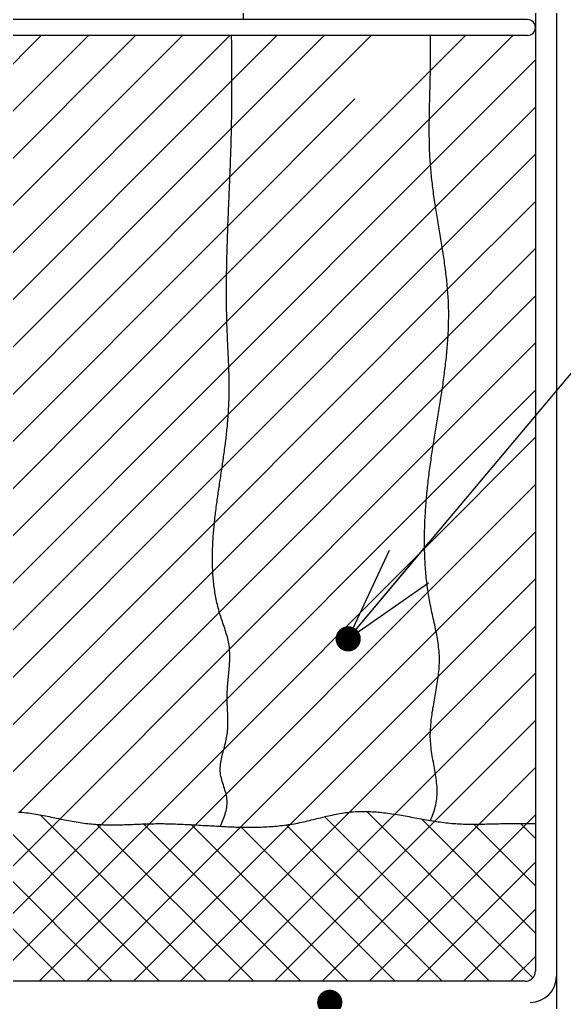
# Model space of a CAD drawing. Extents: x 443 to 1217, y -1921 to -677.
# Drawn here: x 703.16 to 713.27, y -1140.98 to -1122.77 of the extents above; entities that cross this region are included whole.
import ezdxf

# ---------------------------------------------------------------- set-up
doc = ezdxf.new("R2010")
doc.units = 0
doc.header["$MEASUREMENT"] = 0
doc.layers.get('0').update_dxf_attribs({"linetype": 'CONTINUOUS'})
for name, color, linetype in [('2', 2, 'CONTINUOUS'), ('3', 8, 'CONTINUOUS'), ('5', 7, 'CONTINUOUS')]:
    doc.layers.add(name, color=color, linetype=linetype)

msp = doc.modelspace()

# ---------------------------------------------------------------- linework, layer by layer
at = {"color": 7, "linetype": 'Continuous'}
msp.add_line((709.259, -1134.245), (724.838, -1115.698), dxfattribs=at)
at = {"color": 8, "linetype": 'Continuous'}
for p, q in [((697.753, -1130.622), (705.314, -1123.061)), ((697.814, -1132.31), (707.063, -1123.061)), ((697.837, -1131.413), (706.188, -1123.061)), ((697.892, -1129.609), (704.439, -1123.061)), ((697.957, -1128.668), (703.564, -1123.061)), ((707.065, -1125.683), (709.687, -1123.061)), ((707.094, -1124.779), (708.812, -1123.061)), ((707.102, -1123.897), (707.938, -1123.061)), ((710.765, -1124.607), (712.311, -1123.061)), ((710.785, -1123.713), (711.436, -1123.061)), ((710.785, -1125.461), (712.733, -1123.513)), ((707.003, -1127.494), (710.785, -1123.713)), ((697.746, -1133.252), (707.102, -1123.897)), ((707.028, -1126.595), (709.383, -1124.239)), ((710.881, -1126.24), (712.733, -1124.388)), ((707.008, -1128.363), (710.765, -1124.607)), ((697.907, -1133.967), (707.094, -1124.779)), ((711.004, -1126.992), (712.733, -1125.262)), ((707.043, -1129.203), (710.785, -1125.461)), ((697.86, -1134.888), (707.065, -1125.683)), ((707.034, -1130.087), (710.881, -1126.24)), ((711.103, -1127.767), (712.733, -1126.137)), ((697.855, -1135.767), (707.028, -1126.595)), ((706.918, -1131.078), (711.004, -1126.992)), ((711.112, -1128.633), (712.733, -1127.012)), ((697.921, -1136.576), (707.003, -1127.494)), ((706.778, -1132.093), (711.103, -1127.767)), ((711.004, -1129.616), (712.733, -1127.886)), ((697.876, -1137.496), (707.008, -1128.363)), ((706.746, -1132.999), (711.112, -1128.633)), ((710.836, -1130.658), (712.733, -1128.761)), ((698.577, -1137.669), (707.043, -1129.203)), ((706.869, -1133.75), (711.004, -1129.616)), ((710.71, -1131.659), (712.733, -1129.635)), ((699.455, -1137.666), (707.034, -1130.087)), ((710.676, -1132.568), (712.733, -1130.51)), ((707.057, -1134.437), (710.836, -1130.658)), ((700.318, -1137.678), (706.918, -1131.078)), ((710.742, -1133.376), (712.733, -1131.385)), ((707.013, -1135.356), (710.71, -1131.659)), ((701.184, -1137.686), (706.778, -1132.093)), ((710.889, -1134.104), (712.733, -1132.259)), ((706.95, -1136.293), (710.676, -1132.568)), ((702.208, -1137.537), (706.746, -1132.999)), ((710.932, -1134.936), (712.733, -1133.134)), ((706.994, -1137.124), (710.742, -1133.376)), ((703.164, -1137.456), (706.869, -1133.75)), ((710.784, -1135.958), (712.733, -1134.008)), ((707.259, -1137.734), (710.889, -1134.104)), ((703.913, -1137.581), (707.057, -1134.437)), ((708.185, -1137.683), (710.932, -1134.936)), ((710.876, -1136.74), (712.733, -1134.883)), ((704.681, -1137.688), (707.013, -1135.356)), ((710.867, -1137.624), (712.733, -1135.758)), ((709.286, -1137.456), (710.784, -1135.958)), ((705.571, -1137.673), (706.95, -1136.293)), ((711.687, -1137.679), (712.733, -1136.632)), ((710.122, -1137.495), (710.876, -1136.74)), ((706.425, -1137.693), (706.994, -1137.124)), ((705.756, -1140.592), (702.635, -1137.47)), ((706.631, -1140.592), (703.547, -1137.508)), ((706.15, -1140.592), (709.286, -1137.456)), ((707.024, -1140.592), (710.122, -1137.495)), ((711.879, -1140.592), (708.828, -1137.541)), ((712.686, -1140.525), (709.605, -1137.443)), ((712.571, -1137.669), (712.733, -1137.507)), ((700.902, -1140.592), (703.913, -1137.581)), ((704.007, -1140.592), (701.105, -1137.689)), ((701.777, -1140.592), (704.681, -1137.688)), ((704.882, -1140.592), (701.886, -1137.597)), ((702.651, -1140.592), (705.571, -1137.673)), ((703.526, -1140.592), (706.425, -1137.693)), ((704.401, -1140.592), (707.259, -1137.734)), ((707.506, -1140.592), (704.597, -1137.684)), ((705.275, -1140.592), (708.185, -1137.683)), ((708.38, -1140.592), (705.464, -1137.676)), ((709.255, -1140.592), (706.352, -1137.689)), ((710.13, -1140.592), (707.271, -1137.734)), ((707.899, -1140.592), (710.867, -1137.624)), ((711.004, -1140.592), (708.106, -1137.694)), ((708.774, -1140.592), (711.687, -1137.679)), ((709.648, -1140.592), (712.571, -1137.669)), ((712.733, -1139.697), (710.618, -1137.582)), ((712.733, -1138.823), (711.591, -1137.68)), ((712.733, -1137.948), (712.453, -1137.668)), ((710.523, -1140.592), (712.733, -1138.382)), ((711.398, -1140.592), (712.733, -1139.256)), ((712.272, -1140.592), (712.733, -1140.131))]:
    msp.add_line(p, q, dxfattribs=at)
at = {"color": 8}
for q in [(710.762, -1132.455), (710.027, -1132.6), (710.746, -1133.205)]:
    msp.add_line((709.259, -1134.245), q, dxfattribs=at)
at = {"color": 8, "const_width": 0.234}
for points in [[(709.144, -1134.225, 1), (709.374, -1134.265, 1), (709.144, -1134.225)], [(708.986, -1140.888, 1), (708.847, -1141.076, 1), (708.986, -1140.888)]]:
    msp.add_lwpolyline(points, format="xyb", dxfattribs=at)
at = {"layer": '2', "color": 3, "linetype": 'Continuous'}
msp.add_line((713.123, -1121.698), (713.123, -1150.721), dxfattribs=at)
at = {"layer": '3', "color": 3, "linetype": 'Continuous'}
for p, q in [((712.733, -1121.6), (712.733, -1140.397)), ((712.587, -1122.769), (692.232, -1122.769)), ((712.587, -1123.061), (692.232, -1123.061)), ((712.539, -1140.592), (692.281, -1140.592))]:
    msp.add_line(p, q, dxfattribs=at)
at = {"layer": '3', "color": 3}
for p, q in [((707.097, -1123.094), (707.097, -1123.061)), ((707.097, -1123.127), (707.097, -1123.094)), ((707.098, -1123.16), (707.097, -1123.127)), ((707.098, -1123.193), (707.098, -1123.16)), ((710.786, -1123.099), (710.786, -1123.061)), ((710.786, -1123.138), (710.786, -1123.099)), ((710.786, -1123.176), (710.786, -1123.138)), ((707.098, -1123.226), (707.098, -1123.193)), ((707.099, -1123.259), (707.098, -1123.226)), ((707.099, -1123.292), (707.099, -1123.259)), ((707.099, -1123.325), (707.099, -1123.292)), ((707.099, -1123.358), (707.099, -1123.325)), ((710.787, -1123.214), (710.786, -1123.176)), ((710.787, -1123.252), (710.787, -1123.214)), ((710.787, -1123.29), (710.787, -1123.252)), ((710.787, -1123.329), (710.787, -1123.29)), ((710.787, -1123.367), (710.787, -1123.329)), ((707.1, -1123.391), (707.099, -1123.358)), ((707.1, -1123.424), (707.1, -1123.391)), ((707.1, -1123.457), (707.1, -1123.424)), ((707.1, -1123.49), (707.1, -1123.457)), ((707.101, -1123.522), (707.1, -1123.49)), ((707.101, -1123.556), (707.101, -1123.522)), ((710.787, -1123.405), (710.787, -1123.367)), ((710.787, -1123.443), (710.787, -1123.405)), ((710.787, -1123.482), (710.787, -1123.443)), ((710.787, -1123.52), (710.787, -1123.482)), ((710.787, -1123.558), (710.787, -1123.52)), ((707.101, -1123.588), (707.101, -1123.556)), ((707.101, -1123.621), (707.101, -1123.588)), ((707.101, -1123.654), (707.101, -1123.621)), ((707.101, -1123.687), (707.101, -1123.654)), ((707.102, -1123.72), (707.101, -1123.687)), ((710.785, -1123.711), (710.786, -1123.673)), ((710.785, -1123.749), (710.785, -1123.711)), ((710.786, -1123.596), (710.787, -1123.558)), ((710.786, -1123.634), (710.786, -1123.596)), ((710.786, -1123.673), (710.786, -1123.634)), ((707.102, -1123.753), (707.102, -1123.72)), ((707.102, -1123.786), (707.102, -1123.753)), ((707.102, -1123.819), (707.102, -1123.786)), ((707.102, -1123.852), (707.102, -1123.819)), ((707.102, -1123.885), (707.102, -1123.852)), ((707.102, -1123.918), (707.102, -1123.885)), ((710.781, -1123.864), (710.782, -1123.825)), ((710.781, -1123.902), (710.781, -1123.864)), ((710.782, -1123.825), (710.783, -1123.787)), ((710.783, -1123.787), (710.785, -1123.749)), ((707.102, -1123.951), (707.102, -1123.918)), ((707.102, -1123.984), (707.102, -1123.951)), ((707.102, -1124.017), (707.102, -1123.984)), ((707.102, -1124.05), (707.102, -1124.017)), ((707.102, -1124.083), (707.102, -1124.05)), ((710.776, -1124.093), (710.777, -1124.055)), ((710.777, -1124.055), (710.778, -1124.017)), ((710.778, -1124.017), (710.779, -1123.978)), ((710.779, -1123.978), (710.78, -1123.94)), ((710.78, -1123.94), (710.781, -1123.902)), ((707.101, -1124.28), (707.102, -1124.247)), ((707.102, -1124.116), (707.102, -1124.083)), ((707.102, -1124.148), (707.102, -1124.116)), ((707.102, -1124.182), (707.102, -1124.148)), ((707.102, -1124.214), (707.102, -1124.182)), ((707.102, -1124.247), (707.102, -1124.214)), ((710.771, -1124.284), (710.773, -1124.246)), ((710.773, -1124.246), (710.774, -1124.208)), ((710.774, -1124.208), (710.775, -1124.17)), ((710.775, -1124.17), (710.776, -1124.131)), ((710.776, -1124.131), (710.776, -1124.093)), ((707.1, -1124.412), (707.101, -1124.379)), ((707.1, -1124.445), (707.1, -1124.412)), ((707.101, -1124.313), (707.101, -1124.28)), ((707.101, -1124.346), (707.101, -1124.313)), ((707.101, -1124.379), (707.101, -1124.346)), ((710.767, -1124.476), (710.768, -1124.438)), ((710.768, -1124.399), (710.769, -1124.361)), ((710.768, -1124.438), (710.768, -1124.399)), ((710.769, -1124.361), (710.77, -1124.323)), ((710.77, -1124.323), (710.771, -1124.284)), ((707.097, -1124.643), (707.098, -1124.61)), ((707.098, -1124.577), (707.099, -1124.544)), ((707.098, -1124.61), (707.098, -1124.577)), ((707.099, -1124.511), (707.1, -1124.478)), ((707.099, -1124.544), (707.099, -1124.511)), ((707.1, -1124.478), (707.1, -1124.445)), ((710.765, -1124.59), (710.766, -1124.552)), ((710.765, -1124.629), (710.765, -1124.59)), ((710.766, -1124.514), (710.767, -1124.476)), ((710.766, -1124.552), (710.766, -1124.514)), ((707.093, -1124.807), (707.094, -1124.774)), ((707.093, -1124.84), (707.093, -1124.807)), ((707.094, -1124.774), (707.095, -1124.741)), ((707.095, -1124.709), (707.097, -1124.676)), ((707.095, -1124.741), (707.095, -1124.709)), ((707.097, -1124.676), (707.097, -1124.643)), ((710.764, -1124.667), (710.765, -1124.629)), ((710.764, -1124.705), (710.764, -1124.667)), ((710.764, -1124.743), (710.764, -1124.705)), ((710.764, -1124.782), (710.764, -1124.743)), ((710.764, -1124.82), (710.764, -1124.782)), ((707.089, -1125.005), (707.09, -1124.972)), ((707.09, -1124.939), (707.091, -1124.906)), ((707.09, -1124.972), (707.09, -1124.939)), ((707.091, -1124.906), (707.092, -1124.873)), ((707.092, -1124.873), (707.093, -1124.84)), ((710.764, -1124.858), (710.764, -1124.82)), ((710.764, -1124.896), (710.764, -1124.858)), ((710.764, -1124.934), (710.764, -1124.896)), ((710.765, -1124.972), (710.764, -1124.934)), ((710.765, -1125.011), (710.765, -1124.972)), ((707.082, -1125.203), (707.083, -1125.17)), ((707.083, -1125.17), (707.085, -1125.137)), ((707.085, -1125.137), (707.086, -1125.104)), ((707.086, -1125.104), (707.087, -1125.071)), ((707.087, -1125.071), (707.088, -1125.038)), ((707.088, -1125.038), (707.089, -1125.005)), ((710.766, -1125.049), (710.765, -1125.011)), ((710.767, -1125.087), (710.766, -1125.049)), ((710.768, -1125.125), (710.767, -1125.087)), ((710.769, -1125.163), (710.768, -1125.125)), ((710.77, -1125.202), (710.769, -1125.163)), ((707.077, -1125.367), (707.078, -1125.334)), ((707.078, -1125.334), (707.079, -1125.301)), ((707.079, -1125.301), (707.08, -1125.268)), ((707.08, -1125.268), (707.081, -1125.235)), ((707.081, -1125.235), (707.082, -1125.203)), ((710.773, -1125.24), (710.77, -1125.202)), ((710.774, -1125.278), (710.773, -1125.24)), ((710.776, -1125.316), (710.774, -1125.278)), ((710.778, -1125.354), (710.776, -1125.316)), ((710.78, -1125.392), (710.778, -1125.354)), ((707.069, -1125.565), (707.07, -1125.532)), ((707.07, -1125.532), (707.073, -1125.499)), ((707.073, -1125.499), (707.074, -1125.466)), ((707.074, -1125.466), (707.075, -1125.433)), ((707.075, -1125.433), (707.076, -1125.4)), ((707.076, -1125.4), (707.077, -1125.367)), ((710.783, -1125.43), (710.78, -1125.392)), ((710.786, -1125.468), (710.783, -1125.43)), ((710.789, -1125.507), (710.786, -1125.468)), ((710.792, -1125.545), (710.789, -1125.507)), ((707.063, -1125.729), (707.064, -1125.697)), ((707.064, -1125.697), (707.066, -1125.664)), ((707.066, -1125.664), (707.067, -1125.631)), ((707.067, -1125.631), (707.068, -1125.598)), ((707.068, -1125.598), (707.069, -1125.565)), ((710.795, -1125.583), (710.792, -1125.545)), ((710.799, -1125.621), (710.795, -1125.583)), ((710.803, -1125.659), (710.799, -1125.621)), ((710.807, -1125.697), (710.803, -1125.659)), ((710.811, -1125.735), (710.807, -1125.697)), ((707.055, -1125.927), (707.056, -1125.894)), ((707.056, -1125.894), (707.057, -1125.861)), ((707.057, -1125.861), (707.058, -1125.828)), ((707.058, -1125.828), (707.061, -1125.795)), ((707.061, -1125.795), (707.062, -1125.762)), ((707.062, -1125.762), (707.063, -1125.729)), ((710.815, -1125.773), (710.811, -1125.735)), ((710.82, -1125.811), (710.815, -1125.773)), ((710.825, -1125.849), (710.82, -1125.811)), ((710.829, -1125.887), (710.825, -1125.849)), ((710.835, -1125.925), (710.829, -1125.887)), ((707.048, -1126.092), (707.05, -1126.059)), ((707.05, -1126.059), (707.051, -1126.026)), ((707.051, -1126.026), (707.052, -1125.993)), ((707.052, -1125.993), (707.053, -1125.96)), ((707.053, -1125.96), (707.055, -1125.927)), ((710.84, -1125.963), (710.835, -1125.925)), ((710.844, -1126.001), (710.84, -1125.963)), ((710.85, -1126.039), (710.844, -1126.001)), ((710.855, -1126.077), (710.85, -1126.039)), ((710.861, -1126.115), (710.855, -1126.077)), ((707.04, -1126.289), (707.041, -1126.256)), ((707.041, -1126.256), (707.042, -1126.223)), ((707.042, -1126.223), (707.044, -1126.19)), ((707.044, -1126.19), (707.045, -1126.158)), ((707.045, -1126.158), (707.046, -1126.125)), ((707.046, -1126.125), (707.048, -1126.092)), ((710.867, -1126.153), (710.861, -1126.115)), ((710.873, -1126.191), (710.867, -1126.153)), ((710.878, -1126.229), (710.873, -1126.191)), ((710.885, -1126.266), (710.878, -1126.229)), ((707.033, -1126.454), (707.034, -1126.421)), ((707.034, -1126.421), (707.036, -1126.388)), ((707.036, -1126.388), (707.038, -1126.355)), ((707.038, -1126.355), (707.039, -1126.322)), ((707.039, -1126.322), (707.04, -1126.289)), ((710.89, -1126.304), (710.885, -1126.266)), ((710.897, -1126.342), (710.89, -1126.304)), ((710.903, -1126.38), (710.897, -1126.342)), ((710.909, -1126.418), (710.903, -1126.38)), ((710.915, -1126.456), (710.909, -1126.418)), ((707.026, -1126.651), (707.027, -1126.619)), ((707.027, -1126.619), (707.028, -1126.586)), ((707.028, -1126.586), (707.029, -1126.553)), ((707.029, -1126.553), (707.031, -1126.52)), ((707.031, -1126.52), (707.032, -1126.487)), ((707.032, -1126.487), (707.033, -1126.454)), ((710.922, -1126.494), (710.915, -1126.456)), ((710.928, -1126.532), (710.922, -1126.494)), ((710.934, -1126.57), (710.928, -1126.532)), ((710.94, -1126.608), (710.934, -1126.57)), ((710.947, -1126.645), (710.94, -1126.608)), ((707.02, -1126.816), (707.021, -1126.783)), ((707.021, -1126.783), (707.022, -1126.75)), ((707.022, -1126.75), (707.024, -1126.717)), ((707.024, -1126.717), (707.025, -1126.685)), ((707.025, -1126.685), (707.026, -1126.651)), ((710.953, -1126.683), (710.947, -1126.645)), ((710.96, -1126.721), (710.953, -1126.683)), ((710.965, -1126.759), (710.96, -1126.721)), ((710.972, -1126.797), (710.965, -1126.759)), ((710.979, -1126.835), (710.972, -1126.797)), ((707.014, -1127.014), (707.015, -1126.981)), ((707.015, -1126.981), (707.016, -1126.948)), ((707.016, -1126.948), (707.017, -1126.915)), ((707.017, -1126.915), (707.018, -1126.882)), ((707.018, -1126.882), (707.019, -1126.849)), ((707.019, -1126.849), (707.02, -1126.816)), ((710.985, -1126.873), (710.979, -1126.835)), ((710.99, -1126.91), (710.985, -1126.873)), ((710.997, -1126.948), (710.99, -1126.91)), ((711.002, -1126.986), (710.997, -1126.948)), ((711.009, -1127.024), (711.002, -1126.986)), ((707.009, -1127.179), (707.01, -1127.146)), ((707.01, -1127.146), (707.012, -1127.113)), ((707.012, -1127.08), (707.013, -1127.047)), ((707.012, -1127.113), (707.012, -1127.08)), ((707.013, -1127.047), (707.014, -1127.014)), ((711.014, -1127.062), (711.009, -1127.024)), ((711.021, -1127.1), (711.014, -1127.062)), ((711.026, -1127.137), (711.021, -1127.1)), ((711.032, -1127.175), (711.026, -1127.137)), ((711.037, -1127.213), (711.032, -1127.175)), ((707.005, -1127.376), (707.006, -1127.343)), ((707.006, -1127.31), (707.007, -1127.277)), ((707.006, -1127.343), (707.006, -1127.31)), ((707.007, -1127.277), (707.008, -1127.244)), ((707.008, -1127.211), (707.009, -1127.179)), ((707.008, -1127.244), (707.008, -1127.211)), ((711.043, -1127.251), (711.037, -1127.213)), ((711.048, -1127.289), (711.043, -1127.251)), ((711.054, -1127.327), (711.048, -1127.289)), ((711.059, -1127.364), (711.054, -1127.327)), ((707.003, -1127.508), (707.004, -1127.475)), ((707.003, -1127.541), (707.003, -1127.508)), ((707.004, -1127.442), (707.005, -1127.409)), ((707.004, -1127.475), (707.004, -1127.442)), ((707.005, -1127.409), (707.005, -1127.376)), ((711.064, -1127.402), (711.059, -1127.364)), ((711.069, -1127.44), (711.064, -1127.402)), ((711.073, -1127.478), (711.069, -1127.44)), ((711.078, -1127.516), (711.073, -1127.478)), ((711.082, -1127.553), (711.078, -1127.516)), ((707.002, -1127.607), (707.003, -1127.574)), ((707.002, -1127.64), (707.002, -1127.607)), ((707.002, -1127.673), (707.002, -1127.64)), ((707.002, -1127.706), (707.002, -1127.673)), ((707.002, -1127.739), (707.002, -1127.706)), ((707.003, -1127.574), (707.003, -1127.541)), ((711.086, -1127.591), (711.082, -1127.553)), ((711.091, -1127.629), (711.086, -1127.591)), ((711.094, -1127.667), (711.091, -1127.629)), ((711.097, -1127.705), (711.094, -1127.667)), ((711.101, -1127.743), (711.097, -1127.705)), ((707.001, -1127.771), (707.002, -1127.739)), ((707.001, -1127.804), (707.001, -1127.771)), ((707.001, -1127.837), (707.001, -1127.804)), ((707.001, -1127.87), (707.001, -1127.837)), ((707.002, -1127.903), (707.001, -1127.87)), ((707.002, -1127.936), (707.002, -1127.903)), ((711.104, -1127.78), (711.101, -1127.743)), ((711.107, -1127.818), (711.104, -1127.78)), ((711.11, -1127.856), (711.107, -1127.818)), ((711.113, -1127.894), (711.11, -1127.856)), ((711.115, -1127.931), (711.113, -1127.894)), ((707.002, -1127.969), (707.002, -1127.936)), ((707.002, -1128.002), (707.002, -1127.969)), ((707.002, -1128.035), (707.002, -1128.002)), ((707.003, -1128.068), (707.002, -1128.035)), ((707.003, -1128.101), (707.003, -1128.068)), ((711.117, -1127.969), (711.115, -1127.931)), ((711.118, -1128.007), (711.117, -1127.969)), ((711.12, -1128.045), (711.118, -1128.007)), ((711.121, -1128.083), (711.12, -1128.045)), ((711.122, -1128.121), (711.121, -1128.083)), ((707.004, -1128.134), (707.003, -1128.101)), ((707.004, -1128.167), (707.004, -1128.134)), ((707.005, -1128.2), (707.004, -1128.167)), ((707.005, -1128.233), (707.005, -1128.2)), ((707.006, -1128.266), (707.005, -1128.233)), ((707.007, -1128.299), (707.006, -1128.266)), ((711.123, -1128.158), (711.122, -1128.121)), ((711.123, -1128.196), (711.123, -1128.158)), ((711.123, -1128.234), (711.123, -1128.196)), ((711.123, -1128.272), (711.123, -1128.234)), ((707.007, -1128.332), (707.007, -1128.299)), ((707.008, -1128.365), (707.007, -1128.332)), ((707.009, -1128.398), (707.008, -1128.365)), ((707.01, -1128.431), (707.009, -1128.398)), ((707.012, -1128.464), (707.01, -1128.431)), ((711.12, -1128.461), (711.121, -1128.423)), ((711.121, -1128.423), (711.122, -1128.385)), ((711.122, -1128.347), (711.123, -1128.31)), ((711.122, -1128.385), (711.122, -1128.347)), ((711.123, -1128.31), (711.123, -1128.272)), ((707.013, -1128.497), (707.012, -1128.464)), ((707.014, -1128.529), (707.013, -1128.497)), ((707.015, -1128.562), (707.014, -1128.529)), ((707.017, -1128.595), (707.015, -1128.562)), ((707.018, -1128.628), (707.017, -1128.595)), ((707.019, -1128.661), (707.018, -1128.628)), ((711.111, -1128.65), (711.114, -1128.612)), ((711.114, -1128.612), (711.116, -1128.574)), ((711.116, -1128.574), (711.117, -1128.537)), ((711.117, -1128.537), (711.119, -1128.499)), ((711.119, -1128.499), (711.12, -1128.461)), ((707.021, -1128.694), (707.019, -1128.661)), ((707.022, -1128.727), (707.021, -1128.694)), ((707.024, -1128.76), (707.022, -1128.727)), ((707.026, -1128.793), (707.024, -1128.76)), ((707.027, -1128.826), (707.026, -1128.793)), ((711.097, -1128.839), (711.101, -1128.801)), ((711.101, -1128.801), (711.104, -1128.764)), ((711.104, -1128.764), (711.106, -1128.726)), ((711.106, -1128.726), (711.109, -1128.688)), ((711.109, -1128.688), (711.111, -1128.65)), ((707.029, -1128.859), (707.027, -1128.826)), ((707.03, -1128.892), (707.029, -1128.859)), ((707.031, -1128.925), (707.03, -1128.892)), ((707.033, -1128.958), (707.031, -1128.925)), ((707.034, -1128.991), (707.033, -1128.958)), ((707.037, -1129.024), (707.034, -1128.991)), ((711.08, -1129.029), (711.083, -1128.991)), ((711.083, -1128.991), (711.087, -1128.953)), ((711.087, -1128.953), (711.091, -1128.915)), ((711.091, -1128.915), (711.094, -1128.877)), ((711.094, -1128.877), (711.097, -1128.839)), ((707.038, -1129.057), (707.037, -1129.024)), ((707.039, -1129.09), (707.038, -1129.057)), ((707.04, -1129.123), (707.039, -1129.09)), ((707.042, -1129.156), (707.04, -1129.123)), ((707.043, -1129.189), (707.042, -1129.156)), ((711.062, -1129.18), (711.067, -1129.142)), ((711.067, -1129.142), (711.071, -1129.104)), ((711.071, -1129.104), (711.076, -1129.067)), ((711.076, -1129.067), (711.08, -1129.029)), ((707.044, -1129.222), (707.043, -1129.189)), ((707.045, -1129.255), (707.044, -1129.222)), ((707.046, -1129.287), (707.045, -1129.255)), ((707.048, -1129.32), (707.046, -1129.287)), ((707.048, -1129.353), (707.048, -1129.32)), ((707.049, -1129.386), (707.048, -1129.353)), ((711.038, -1129.37), (711.044, -1129.332)), ((711.044, -1129.332), (711.048, -1129.294)), ((711.048, -1129.294), (711.054, -1129.256)), ((711.054, -1129.256), (711.058, -1129.218)), ((711.058, -1129.218), (711.062, -1129.18)), ((707.05, -1129.419), (707.049, -1129.386)), ((707.05, -1129.452), (707.05, -1129.419)), ((707.051, -1129.485), (707.05, -1129.452)), ((707.051, -1129.518), (707.051, -1129.485)), ((707.051, -1129.551), (707.051, -1129.518)), ((711.012, -1129.559), (711.018, -1129.522)), ((711.018, -1129.522), (711.023, -1129.484)), ((711.023, -1129.484), (711.029, -1129.446)), ((711.029, -1129.446), (711.033, -1129.408)), ((711.033, -1129.408), (711.038, -1129.37)), ((707.05, -1129.748), (707.051, -1129.715)), ((707.051, -1129.584), (707.051, -1129.551)), ((707.051, -1129.616), (707.051, -1129.584)), ((707.051, -1129.649), (707.051, -1129.616)), ((707.051, -1129.682), (707.051, -1129.649)), ((707.051, -1129.715), (707.051, -1129.682)), ((710.983, -1129.749), (710.989, -1129.711)), ((710.989, -1129.711), (710.995, -1129.673)), ((710.995, -1129.673), (711, -1129.635)), ((711, -1129.635), (711.007, -1129.597)), ((711.007, -1129.597), (711.012, -1129.559)), ((707.044, -1129.912), (707.045, -1129.879)), ((707.045, -1129.879), (707.046, -1129.846)), ((707.046, -1129.846), (707.048, -1129.813)), ((707.048, -1129.813), (707.049, -1129.781)), ((707.049, -1129.781), (707.05, -1129.748)), ((710.953, -1129.939), (710.959, -1129.901)), ((710.959, -1129.901), (710.965, -1129.863)), ((710.965, -1129.863), (710.971, -1129.825)), ((710.971, -1129.825), (710.977, -1129.787)), ((710.977, -1129.787), (710.983, -1129.749)), ((707.032, -1130.109), (707.036, -1130.076)), ((707.036, -1130.076), (707.037, -1130.043)), ((707.037, -1130.043), (707.039, -1130.01)), ((707.039, -1130.01), (707.041, -1129.978)), ((707.041, -1129.978), (707.043, -1129.945)), ((707.043, -1129.945), (707.044, -1129.912)), ((710.928, -1130.091), (710.935, -1130.053)), ((710.935, -1130.053), (710.94, -1130.015)), ((710.94, -1130.015), (710.947, -1129.977)), ((710.947, -1129.977), (710.953, -1129.939)), ((707.019, -1130.273), (707.022, -1130.24)), ((707.022, -1130.24), (707.026, -1130.208)), ((707.026, -1130.208), (707.028, -1130.175)), ((707.028, -1130.175), (707.03, -1130.142)), ((707.03, -1130.142), (707.032, -1130.109)), ((710.897, -1130.282), (710.903, -1130.244)), ((710.903, -1130.244), (710.91, -1130.206)), ((710.91, -1130.206), (710.916, -1130.167)), ((710.916, -1130.167), (710.922, -1130.129)), ((710.922, -1130.129), (710.928, -1130.091)), ((707, -1130.471), (707.003, -1130.438)), ((707.003, -1130.438), (707.006, -1130.405)), ((707.006, -1130.405), (707.01, -1130.372)), ((707.01, -1130.372), (707.014, -1130.339)), ((707.014, -1130.339), (707.017, -1130.306)), ((707.017, -1130.306), (707.019, -1130.273)), ((710.866, -1130.472), (710.872, -1130.434)), ((710.872, -1130.434), (710.878, -1130.396)), ((710.878, -1130.396), (710.885, -1130.358)), ((710.885, -1130.358), (710.891, -1130.32)), ((710.891, -1130.32), (710.897, -1130.282)), ((706.98, -1130.637), (706.983, -1130.604)), ((706.983, -1130.604), (706.988, -1130.57)), ((706.988, -1130.57), (706.992, -1130.537)), ((706.992, -1130.537), (706.995, -1130.504)), ((706.995, -1130.504), (707, -1130.471)), ((710.836, -1130.663), (710.841, -1130.625)), ((710.841, -1130.625), (710.848, -1130.587)), ((710.848, -1130.587), (710.853, -1130.548)), ((710.853, -1130.548), (710.86, -1130.51)), ((710.86, -1130.51), (710.866, -1130.472)), ((706.953, -1130.836), (706.957, -1130.803)), ((706.957, -1130.803), (706.963, -1130.769)), ((706.963, -1130.769), (706.967, -1130.736)), ((706.967, -1130.736), (706.971, -1130.703)), ((706.971, -1130.703), (706.976, -1130.67)), ((706.976, -1130.67), (706.98, -1130.637)), ((710.806, -1130.854), (710.812, -1130.815)), ((710.812, -1130.815), (710.818, -1130.777)), ((710.818, -1130.777), (710.824, -1130.739)), ((710.824, -1130.739), (710.829, -1130.701)), ((710.829, -1130.701), (710.836, -1130.663)), ((706.929, -1131.002), (706.934, -1130.969)), ((706.934, -1130.969), (706.939, -1130.936)), ((706.939, -1130.936), (706.943, -1130.902)), ((706.943, -1130.902), (706.948, -1130.869)), ((706.948, -1130.869), (706.953, -1130.836)), ((710.785, -1131.007), (710.79, -1130.968)), ((710.79, -1130.968), (710.795, -1130.93)), ((710.795, -1130.93), (710.801, -1130.892)), ((710.801, -1130.892), (710.806, -1130.854)), ((706.899, -1131.202), (706.904, -1131.169)), ((706.904, -1131.169), (706.909, -1131.136)), ((706.909, -1131.136), (706.913, -1131.102)), ((706.913, -1131.102), (706.919, -1131.069)), ((706.919, -1131.069), (706.924, -1131.036)), ((706.924, -1131.036), (706.929, -1131.002)), ((710.759, -1131.198), (710.764, -1131.16)), ((710.764, -1131.16), (710.769, -1131.121)), ((710.769, -1131.121), (710.774, -1131.083)), ((710.774, -1131.083), (710.779, -1131.045)), ((710.779, -1131.045), (710.785, -1131.007)), ((706.873, -1131.369), (706.879, -1131.336)), ((706.879, -1131.336), (706.884, -1131.303)), ((706.884, -1131.303), (706.888, -1131.269)), ((706.888, -1131.269), (706.894, -1131.236)), ((706.894, -1131.236), (706.899, -1131.202)), ((710.737, -1131.389), (710.741, -1131.351)), ((710.741, -1131.351), (710.745, -1131.313)), ((710.745, -1131.313), (710.75, -1131.275)), ((710.75, -1131.275), (710.754, -1131.236)), ((710.754, -1131.236), (710.759, -1131.198)), ((706.844, -1131.57), (706.849, -1131.536)), ((706.849, -1131.536), (706.854, -1131.503)), ((706.854, -1131.503), (706.859, -1131.47)), ((706.859, -1131.47), (706.863, -1131.436)), ((706.863, -1131.436), (706.869, -1131.403)), ((706.869, -1131.403), (706.873, -1131.369)), ((710.717, -1131.581), (710.72, -1131.543)), ((710.72, -1131.543), (710.725, -1131.504)), ((710.725, -1131.504), (710.728, -1131.466)), ((710.728, -1131.466), (710.732, -1131.428)), ((710.732, -1131.428), (710.737, -1131.389)), ((706.821, -1131.737), (706.825, -1131.703)), ((706.825, -1131.703), (706.83, -1131.67)), ((706.83, -1131.67), (706.835, -1131.637)), ((706.835, -1131.637), (706.839, -1131.603)), ((706.839, -1131.603), (706.844, -1131.57)), ((710.703, -1131.734), (710.706, -1131.696)), ((710.706, -1131.696), (710.709, -1131.658)), ((710.709, -1131.658), (710.713, -1131.619)), ((710.713, -1131.619), (710.717, -1131.581)), ((706.795, -1131.937), (706.799, -1131.904)), ((706.799, -1131.904), (706.803, -1131.87)), ((706.803, -1131.87), (706.808, -1131.837)), ((706.808, -1131.837), (706.812, -1131.804)), ((706.812, -1131.804), (706.816, -1131.77)), ((706.816, -1131.77), (706.821, -1131.737)), ((710.69, -1131.926), (710.692, -1131.888)), ((710.692, -1131.888), (710.695, -1131.85)), ((710.695, -1131.85), (710.697, -1131.811)), ((710.697, -1131.811), (710.701, -1131.773)), ((710.701, -1131.773), (710.703, -1131.734)), ((706.776, -1132.104), (706.779, -1132.07)), ((706.779, -1132.07), (706.784, -1132.037)), ((706.784, -1132.037), (706.787, -1132.004)), ((706.787, -1132.004), (706.791, -1131.97)), ((706.791, -1131.97), (706.795, -1131.937)), ((710.68, -1132.118), (710.682, -1132.079)), ((710.682, -1132.079), (710.683, -1132.041)), ((710.683, -1132.041), (710.685, -1132.003)), ((710.685, -1132.003), (710.688, -1131.964)), ((710.688, -1131.964), (710.69, -1131.926)), ((706.759, -1132.303), (706.761, -1132.27)), ((706.761, -1132.27), (706.764, -1132.237)), ((706.764, -1132.237), (706.766, -1132.203)), ((706.766, -1132.203), (706.77, -1132.17)), ((706.77, -1132.17), (706.773, -1132.137)), ((706.773, -1132.137), (706.776, -1132.104)), ((710.676, -1132.271), (710.677, -1132.233)), ((710.676, -1132.309), (710.676, -1132.271)), ((710.677, -1132.233), (710.678, -1132.194)), ((710.678, -1132.194), (710.679, -1132.156)), ((710.679, -1132.156), (710.68, -1132.118)), ((706.748, -1132.469), (706.749, -1132.436)), ((706.749, -1132.436), (706.751, -1132.402)), ((706.751, -1132.402), (706.753, -1132.369)), ((706.753, -1132.369), (706.755, -1132.336)), ((706.755, -1132.336), (706.759, -1132.303)), ((710.674, -1132.348), (710.676, -1132.309)), ((710.674, -1132.386), (710.674, -1132.348)), ((710.674, -1132.424), (710.674, -1132.386)), ((710.674, -1132.463), (710.674, -1132.424)), ((706.74, -1132.667), (706.741, -1132.634)), ((706.741, -1132.634), (706.742, -1132.601)), ((706.742, -1132.601), (706.743, -1132.568)), ((706.743, -1132.568), (706.745, -1132.535)), ((706.745, -1132.535), (706.746, -1132.502)), ((706.746, -1132.502), (706.748, -1132.469)), ((710.674, -1132.501), (710.674, -1132.463)), ((710.676, -1132.539), (710.674, -1132.501)), ((710.676, -1132.577), (710.676, -1132.539)), ((710.677, -1132.616), (710.676, -1132.577)), ((710.678, -1132.654), (710.677, -1132.616)), ((706.739, -1132.765), (706.74, -1132.732)), ((706.74, -1132.798), (706.739, -1132.765)), ((706.74, -1132.7), (706.74, -1132.667)), ((706.74, -1132.732), (706.74, -1132.7)), ((706.74, -1132.831), (706.74, -1132.798)), ((710.679, -1132.692), (710.678, -1132.654)), ((710.681, -1132.73), (710.679, -1132.692)), ((710.682, -1132.768), (710.681, -1132.73)), ((710.684, -1132.807), (710.682, -1132.768)), ((710.686, -1132.845), (710.684, -1132.807)), ((706.741, -1132.864), (706.74, -1132.831)), ((706.741, -1132.897), (706.741, -1132.864)), ((706.742, -1132.929), (706.741, -1132.897)), ((706.745, -1132.962), (706.742, -1132.929)), ((706.746, -1132.995), (706.745, -1132.962)), ((706.748, -1133.027), (706.746, -1132.995)), ((710.689, -1132.883), (710.686, -1132.845)), ((710.692, -1132.921), (710.689, -1132.883)), ((710.694, -1132.959), (710.692, -1132.921)), ((710.697, -1132.997), (710.694, -1132.959)), ((710.701, -1133.036), (710.697, -1132.997)), ((706.75, -1133.06), (706.748, -1133.027)), ((706.752, -1133.092), (706.75, -1133.06)), ((706.755, -1133.125), (706.752, -1133.092)), ((706.758, -1133.157), (706.755, -1133.125)), ((706.761, -1133.19), (706.758, -1133.157)), ((710.705, -1133.074), (710.701, -1133.036)), ((710.708, -1133.112), (710.705, -1133.074)), ((710.713, -1133.15), (710.708, -1133.112)), ((710.717, -1133.188), (710.713, -1133.15)), ((706.765, -1133.222), (706.761, -1133.19)), ((706.769, -1133.255), (706.765, -1133.222)), ((706.773, -1133.287), (706.769, -1133.255)), ((706.777, -1133.319), (706.773, -1133.287)), ((706.782, -1133.351), (706.777, -1133.319)), ((706.787, -1133.384), (706.782, -1133.351)), ((710.721, -1133.226), (710.717, -1133.188)), ((710.726, -1133.264), (710.721, -1133.226)), ((710.731, -1133.302), (710.726, -1133.264)), ((710.737, -1133.34), (710.731, -1133.302)), ((710.742, -1133.378), (710.737, -1133.34)), ((706.792, -1133.416), (706.787, -1133.384)), ((706.798, -1133.448), (706.792, -1133.416)), ((706.804, -1133.48), (706.798, -1133.448)), ((706.81, -1133.512), (706.804, -1133.48)), ((706.818, -1133.544), (706.81, -1133.512)), ((706.824, -1133.576), (706.818, -1133.544)), ((710.747, -1133.416), (710.742, -1133.378)), ((710.754, -1133.454), (710.747, -1133.416)), ((710.761, -1133.492), (710.754, -1133.454)), ((710.767, -1133.529), (710.761, -1133.492)), ((710.774, -1133.567), (710.767, -1133.529)), ((706.832, -1133.608), (706.824, -1133.576)), ((706.839, -1133.64), (706.832, -1133.608)), ((706.847, -1133.671), (706.839, -1133.64)), ((706.856, -1133.703), (706.847, -1133.671)), ((706.864, -1133.735), (706.856, -1133.703)), ((710.781, -1133.605), (710.774, -1133.567)), ((710.789, -1133.643), (710.781, -1133.605)), ((710.797, -1133.681), (710.789, -1133.643)), ((710.804, -1133.718), (710.797, -1133.681)), ((710.813, -1133.756), (710.804, -1133.718)), ((706.874, -1133.766), (706.864, -1133.735)), ((706.883, -1133.798), (706.874, -1133.766)), ((706.894, -1133.829), (706.883, -1133.798)), ((706.904, -1133.861), (706.894, -1133.829)), ((706.915, -1133.892), (706.904, -1133.861)), ((706.925, -1133.924), (706.915, -1133.892)), ((710.82, -1133.794), (710.813, -1133.756)), ((710.829, -1133.832), (710.82, -1133.794)), ((710.838, -1133.869), (710.829, -1133.832)), ((710.846, -1133.907), (710.838, -1133.869)), ((710.854, -1133.945), (710.846, -1133.907)), ((706.935, -1133.955), (706.925, -1133.924)), ((706.946, -1133.987), (706.935, -1133.955)), ((706.957, -1134.018), (706.946, -1133.987)), ((706.968, -1134.049), (706.957, -1134.018)), ((706.979, -1134.081), (706.968, -1134.049)), ((706.989, -1134.112), (706.979, -1134.081)), ((710.863, -1133.982), (710.854, -1133.945)), ((710.871, -1134.02), (710.863, -1133.982)), ((710.879, -1134.058), (710.871, -1134.02)), ((710.887, -1134.095), (710.879, -1134.058)), ((710.895, -1134.133), (710.887, -1134.095)), ((706.998, -1134.144), (706.989, -1134.112)), ((707.008, -1134.175), (706.998, -1134.144)), ((707.017, -1134.207), (707.008, -1134.175)), ((707.025, -1134.238), (707.017, -1134.207)), ((707.032, -1134.27), (707.025, -1134.238)), ((707.039, -1134.302), (707.032, -1134.27)), ((710.901, -1134.171), (710.895, -1134.133)), ((710.909, -1134.208), (710.901, -1134.171)), ((710.915, -1134.246), (710.909, -1134.208)), ((710.922, -1134.283), (710.915, -1134.246)), ((707.044, -1134.334), (707.039, -1134.302)), ((707.05, -1134.366), (707.044, -1134.334)), ((707.054, -1134.398), (707.05, -1134.366)), ((707.056, -1134.431), (707.054, -1134.398)), ((707.059, -1134.463), (707.056, -1134.431)), ((710.927, -1134.321), (710.922, -1134.283)), ((710.933, -1134.359), (710.927, -1134.321)), ((710.937, -1134.396), (710.933, -1134.359)), ((710.941, -1134.434), (710.937, -1134.396)), ((710.945, -1134.471), (710.941, -1134.434)), ((707.061, -1134.495), (707.059, -1134.463)), ((707.062, -1134.528), (707.061, -1134.495)), ((707.061, -1134.659), (707.062, -1134.626)), ((707.063, -1134.56), (707.062, -1134.528)), ((707.062, -1134.593), (707.063, -1134.56)), ((707.062, -1134.626), (707.062, -1134.593)), ((710.948, -1134.509), (710.945, -1134.471)), ((710.95, -1134.547), (710.948, -1134.509)), ((710.951, -1134.584), (710.95, -1134.547)), ((710.952, -1134.622), (710.951, -1134.584)), ((710.952, -1134.66), (710.952, -1134.622)), ((707.046, -1134.857), (707.05, -1134.824)), ((707.05, -1134.824), (707.052, -1134.791)), ((707.052, -1134.791), (707.054, -1134.758)), ((707.054, -1134.758), (707.057, -1134.725)), ((707.057, -1134.725), (707.058, -1134.692)), ((707.058, -1134.692), (707.061, -1134.659)), ((710.941, -1134.848), (710.945, -1134.81)), ((710.945, -1134.81), (710.947, -1134.773)), ((710.947, -1134.773), (710.949, -1134.735)), ((710.949, -1134.735), (710.951, -1134.697)), ((710.951, -1134.697), (710.952, -1134.66)), ((707.03, -1135.023), (707.033, -1134.99)), ((707.033, -1134.99), (707.037, -1134.957)), ((707.037, -1134.957), (707.04, -1134.923)), ((707.04, -1134.923), (707.043, -1134.89)), ((707.043, -1134.89), (707.046, -1134.857)), ((710.917, -1135.037), (710.923, -1134.999)), ((710.923, -1134.999), (710.928, -1134.961)), ((710.928, -1134.961), (710.933, -1134.923)), ((710.933, -1134.923), (710.937, -1134.886)), ((710.937, -1134.886), (710.941, -1134.848)), ((707.017, -1135.189), (707.019, -1135.156)), ((707.019, -1135.156), (707.022, -1135.123)), ((707.022, -1135.123), (707.025, -1135.09)), ((707.025, -1135.09), (707.028, -1135.056)), ((707.028, -1135.056), (707.03, -1135.023)), ((710.886, -1135.226), (710.892, -1135.188)), ((710.892, -1135.188), (710.899, -1135.15)), ((710.899, -1135.15), (710.905, -1135.112)), ((710.905, -1135.112), (710.912, -1135.074)), ((710.912, -1135.074), (710.917, -1135.037)), ((707.013, -1135.322), (707.014, -1135.289)), ((707.014, -1135.356), (707.013, -1135.322)), ((707.014, -1135.289), (707.015, -1135.256)), ((707.014, -1135.389), (707.014, -1135.356)), ((707.015, -1135.256), (707.016, -1135.223)), ((707.016, -1135.223), (707.017, -1135.189)), ((710.859, -1135.377), (710.865, -1135.34)), ((710.865, -1135.34), (710.873, -1135.302)), ((710.873, -1135.302), (710.879, -1135.264)), ((710.879, -1135.264), (710.886, -1135.226)), ((707.015, -1135.422), (707.014, -1135.389)), ((707.016, -1135.455), (707.015, -1135.422)), ((707.017, -1135.488), (707.016, -1135.455)), ((707.019, -1135.521), (707.017, -1135.488)), ((707.02, -1135.554), (707.019, -1135.521)), ((710.826, -1135.568), (710.832, -1135.53)), ((710.832, -1135.53), (710.839, -1135.491)), ((710.839, -1135.491), (710.846, -1135.453)), ((710.846, -1135.453), (710.852, -1135.415)), ((710.852, -1135.415), (710.859, -1135.377)), ((707.022, -1135.587), (707.02, -1135.554)), ((707.024, -1135.62), (707.022, -1135.587)), ((707.026, -1135.653), (707.024, -1135.62)), ((707.027, -1135.686), (707.026, -1135.653)), ((707.028, -1135.719), (707.027, -1135.686)), ((707.029, -1135.752), (707.028, -1135.719)), ((710.8, -1135.758), (710.804, -1135.72)), ((710.804, -1135.72), (710.808, -1135.682)), ((710.808, -1135.682), (710.814, -1135.644)), ((710.814, -1135.644), (710.819, -1135.606)), ((710.819, -1135.606), (710.826, -1135.568)), ((707.022, -1135.949), (707.025, -1135.916)), ((707.025, -1135.916), (707.027, -1135.883)), ((707.027, -1135.883), (707.028, -1135.85)), ((707.028, -1135.85), (707.029, -1135.818)), ((707.029, -1135.785), (707.029, -1135.752)), ((707.029, -1135.818), (707.029, -1135.785)), ((710.785, -1135.95), (710.786, -1135.911)), ((710.786, -1135.911), (710.789, -1135.873)), ((710.789, -1135.873), (710.791, -1135.835)), ((710.791, -1135.835), (710.795, -1135.797)), ((710.795, -1135.797), (710.8, -1135.758)), ((706.996, -1136.112), (707.003, -1136.08)), ((707.003, -1136.08), (707.009, -1136.047)), ((707.009, -1136.047), (707.015, -1136.014)), ((707.015, -1136.014), (707.019, -1135.982)), ((707.019, -1135.982), (707.022, -1135.949)), ((710.782, -1136.026), (710.783, -1135.988)), ((710.782, -1136.065), (710.782, -1136.026)), ((710.783, -1136.103), (710.782, -1136.065)), ((710.783, -1135.988), (710.785, -1135.95)), ((706.946, -1136.308), (706.955, -1136.276)), ((706.955, -1136.276), (706.964, -1136.243)), ((706.964, -1136.243), (706.972, -1136.21)), ((706.972, -1136.21), (706.981, -1136.178)), ((706.981, -1136.178), (706.989, -1136.145)), ((706.989, -1136.145), (706.996, -1136.112)), ((710.786, -1136.142), (710.783, -1136.103)), ((710.789, -1136.18), (710.786, -1136.142)), ((710.792, -1136.219), (710.789, -1136.18)), ((710.797, -1136.257), (710.792, -1136.219)), ((710.801, -1136.296), (710.797, -1136.257)), ((706.907, -1136.47), (706.913, -1136.438)), ((706.913, -1136.438), (706.921, -1136.406)), ((706.921, -1136.406), (706.929, -1136.373)), ((706.929, -1136.373), (706.937, -1136.341)), ((706.937, -1136.341), (706.946, -1136.308)), ((710.806, -1136.335), (710.801, -1136.296)), ((710.812, -1136.373), (710.806, -1136.335)), ((710.818, -1136.412), (710.812, -1136.373)), ((710.825, -1136.45), (710.818, -1136.412)), ((710.831, -1136.489), (710.825, -1136.45)), ((706.885, -1136.664), (706.886, -1136.632)), ((706.886, -1136.632), (706.887, -1136.6)), ((706.887, -1136.6), (706.891, -1136.568)), ((706.891, -1136.568), (706.895, -1136.535)), ((706.895, -1136.535), (706.9, -1136.503)), ((706.9, -1136.503), (706.907, -1136.47)), ((710.839, -1136.528), (710.831, -1136.489)), ((710.846, -1136.566), (710.839, -1136.528)), ((710.852, -1136.605), (710.846, -1136.566)), ((710.86, -1136.643), (710.852, -1136.605)), ((710.866, -1136.681), (710.86, -1136.643)), ((706.886, -1136.697), (706.885, -1136.664)), ((706.888, -1136.729), (706.886, -1136.697)), ((706.893, -1136.761), (706.888, -1136.729)), ((706.898, -1136.793), (706.893, -1136.761)), ((706.906, -1136.825), (706.898, -1136.793)), ((706.913, -1136.857), (706.906, -1136.825)), ((710.873, -1136.72), (710.866, -1136.681)), ((710.879, -1136.758), (710.873, -1136.72)), ((710.885, -1136.796), (710.879, -1136.758)), ((710.89, -1136.834), (710.885, -1136.796)), ((706.923, -1136.889), (706.913, -1136.857)), ((706.933, -1136.921), (706.923, -1136.889)), ((706.943, -1136.953), (706.933, -1136.921)), ((706.954, -1136.985), (706.943, -1136.953)), ((706.964, -1137.017), (706.954, -1136.985)), ((710.896, -1136.873), (710.89, -1136.834)), ((710.9, -1136.911), (710.896, -1136.873)), ((710.903, -1136.948), (710.9, -1136.911)), ((710.907, -1136.986), (710.903, -1136.948)), ((710.908, -1137.024), (710.907, -1136.986)), ((706.973, -1137.049), (706.964, -1137.017)), ((706.983, -1137.081), (706.973, -1137.049)), ((706.992, -1137.113), (706.983, -1137.081)), ((707, -1137.145), (706.992, -1137.113)), ((707.005, -1137.177), (707, -1137.145)), ((707.01, -1137.209), (707.005, -1137.177)), ((710.902, -1137.211), (710.905, -1137.174)), ((710.905, -1137.174), (710.908, -1137.136)), ((710.909, -1137.062), (710.908, -1137.024)), ((710.908, -1137.136), (710.909, -1137.099)), ((710.909, -1137.099), (710.909, -1137.062)), ((707.001, -1137.4), (707.006, -1137.368)), ((707.006, -1137.368), (707.01, -1137.336)), ((707.013, -1137.241), (707.01, -1137.209)), ((707.01, -1137.336), (707.014, -1137.305)), ((707.014, -1137.273), (707.013, -1137.241)), ((707.014, -1137.305), (707.014, -1137.273)), ((710.864, -1137.394), (710.875, -1137.358)), ((710.875, -1137.358), (710.884, -1137.321)), ((710.884, -1137.321), (710.891, -1137.285)), ((710.891, -1137.285), (710.898, -1137.248)), ((710.898, -1137.248), (710.902, -1137.211)), ((703.143, -1137.454), (703.179, -1137.457)), ((703.179, -1137.457), (703.215, -1137.46)), ((703.215, -1137.46), (703.249, -1137.464)), ((703.249, -1137.464), (703.285, -1137.468)), ((703.285, -1137.468), (703.321, -1137.472)), ((703.321, -1137.472), (703.356, -1137.477)), ((703.356, -1137.477), (703.392, -1137.482)), ((703.392, -1137.482), (703.428, -1137.488)), ((703.428, -1137.488), (703.463, -1137.493)), ((703.463, -1137.493), (703.499, -1137.499)), ((703.499, -1137.499), (703.535, -1137.506)), ((703.535, -1137.506), (703.57, -1137.512)), ((703.57, -1137.512), (703.606, -1137.519)), ((703.606, -1137.519), (703.642, -1137.526)), ((703.642, -1137.526), (703.677, -1137.533)), ((703.677, -1137.533), (703.713, -1137.54)), ((703.713, -1137.54), (703.749, -1137.547)), ((703.749, -1137.547), (703.783, -1137.555)), ((703.783, -1137.555), (703.819, -1137.562)), ((706.954, -1137.56), (706.965, -1137.528)), ((706.965, -1137.528), (706.976, -1137.496)), ((706.976, -1137.496), (706.984, -1137.464)), ((706.984, -1137.464), (706.993, -1137.432)), ((706.993, -1137.432), (707.001, -1137.4)), ((708.75, -1137.56), (708.786, -1137.551)), ((708.786, -1137.551), (708.821, -1137.543)), ((708.821, -1137.543), (708.857, -1137.534)), ((708.857, -1137.534), (708.891, -1137.526)), ((708.891, -1137.526), (708.926, -1137.519)), ((708.926, -1137.519), (708.962, -1137.511)), ((708.962, -1137.511), (708.997, -1137.503)), ((708.997, -1137.503), (709.033, -1137.496)), ((709.033, -1137.496), (709.068, -1137.489)), ((709.068, -1137.489), (709.104, -1137.483)), ((709.104, -1137.483), (709.139, -1137.477)), ((709.139, -1137.477), (709.175, -1137.471)), ((709.175, -1137.471), (709.21, -1137.466)), ((709.21, -1137.466), (709.245, -1137.461)), ((709.245, -1137.461), (709.281, -1137.457)), ((709.281, -1137.457), (709.317, -1137.453)), ((709.317, -1137.453), (709.351, -1137.45)), ((709.351, -1137.45), (709.387, -1137.447)), ((709.387, -1137.447), (709.422, -1137.445)), ((709.422, -1137.445), (709.458, -1137.444)), ((709.458, -1137.444), (709.493, -1137.443)), ((709.493, -1137.443), (709.529, -1137.443)), ((709.529, -1137.443), (709.565, -1137.443)), ((709.565, -1137.443), (709.6, -1137.443)), ((709.6, -1137.443), (709.636, -1137.444)), ((709.636, -1137.444), (709.672, -1137.446)), ((709.672, -1137.446), (709.708, -1137.448)), ((709.708, -1137.448), (709.743, -1137.45)), ((709.743, -1137.45), (709.779, -1137.453)), ((709.779, -1137.453), (709.815, -1137.456)), ((709.815, -1137.456), (709.851, -1137.459)), ((709.851, -1137.459), (709.885, -1137.463)), ((709.885, -1137.463), (709.921, -1137.467)), ((709.921, -1137.467), (709.957, -1137.471)), ((709.957, -1137.471), (709.993, -1137.476)), ((709.993, -1137.476), (710.029, -1137.481)), ((710.029, -1137.481), (710.065, -1137.486)), ((710.065, -1137.486), (710.101, -1137.491)), ((710.101, -1137.491), (710.136, -1137.497)), ((710.136, -1137.497), (710.172, -1137.503)), ((710.172, -1137.503), (710.208, -1137.509)), ((710.208, -1137.509), (710.244, -1137.515)), ((710.244, -1137.515), (710.28, -1137.521)), ((710.28, -1137.521), (710.316, -1137.527)), ((710.316, -1137.527), (710.352, -1137.533)), ((710.352, -1137.533), (710.388, -1137.54)), ((710.388, -1137.54), (710.424, -1137.547)), ((710.424, -1137.547), (710.46, -1137.553)), ((710.46, -1137.553), (710.496, -1137.56)), ((710.8, -1137.575), (710.814, -1137.539)), ((710.814, -1137.539), (710.827, -1137.503)), ((710.827, -1137.503), (710.84, -1137.467)), ((710.84, -1137.467), (710.853, -1137.431)), ((710.853, -1137.431), (710.864, -1137.394)), ((703.819, -1137.562), (703.855, -1137.569)), ((703.855, -1137.569), (703.89, -1137.577)), ((703.89, -1137.577), (703.926, -1137.584)), ((703.926, -1137.584), (703.962, -1137.591)), ((703.962, -1137.591), (703.997, -1137.599)), ((703.997, -1137.599), (704.033, -1137.606)), ((704.033, -1137.606), (704.069, -1137.613)), ((704.069, -1137.613), (704.105, -1137.619)), ((704.105, -1137.619), (704.14, -1137.626)), ((704.14, -1137.626), (704.176, -1137.632)), ((704.176, -1137.632), (704.212, -1137.639)), ((704.212, -1137.639), (704.248, -1137.645)), ((704.248, -1137.645), (704.284, -1137.65)), ((704.284, -1137.65), (704.319, -1137.655)), ((704.319, -1137.655), (704.355, -1137.66)), ((704.355, -1137.66), (704.391, -1137.665)), ((704.391, -1137.665), (704.426, -1137.669)), ((704.426, -1137.669), (704.462, -1137.673)), ((704.462, -1137.673), (704.498, -1137.676)), ((704.498, -1137.676), (704.534, -1137.679)), ((704.534, -1137.679), (704.57, -1137.682)), ((704.57, -1137.682), (704.606, -1137.684)), ((704.606, -1137.684), (704.642, -1137.686)), ((704.642, -1137.686), (704.678, -1137.688)), ((704.678, -1137.688), (704.714, -1137.689)), ((704.714, -1137.689), (704.75, -1137.69)), ((704.75, -1137.69), (704.786, -1137.691)), ((704.786, -1137.691), (704.822, -1137.691)), ((704.822, -1137.691), (704.858, -1137.691)), ((704.858, -1137.691), (704.894, -1137.691)), ((704.894, -1137.691), (704.93, -1137.691)), ((704.93, -1137.691), (704.966, -1137.691)), ((704.966, -1137.691), (705.002, -1137.69)), ((705.002, -1137.69), (705.038, -1137.689)), ((705.038, -1137.689), (705.075, -1137.689)), ((705.075, -1137.689), (705.111, -1137.688)), ((705.111, -1137.688), (705.147, -1137.687)), ((705.147, -1137.687), (705.183, -1137.685)), ((705.183, -1137.685), (705.219, -1137.684)), ((705.219, -1137.684), (705.256, -1137.683)), ((705.256, -1137.683), (705.292, -1137.682)), ((705.292, -1137.682), (705.328, -1137.68)), ((705.328, -1137.68), (705.364, -1137.679)), ((705.364, -1137.679), (705.4, -1137.678)), ((705.4, -1137.678), (705.437, -1137.676)), ((705.437, -1137.676), (705.473, -1137.675)), ((705.473, -1137.675), (705.509, -1137.674)), ((705.509, -1137.674), (705.545, -1137.673)), ((705.545, -1137.673), (705.582, -1137.672)), ((705.582, -1137.672), (705.618, -1137.672)), ((705.618, -1137.672), (705.654, -1137.671)), ((705.654, -1137.671), (705.691, -1137.67)), ((705.691, -1137.67), (705.727, -1137.67)), ((705.727, -1137.67), (705.763, -1137.67)), ((705.763, -1137.67), (705.799, -1137.67)), ((705.799, -1137.67), (705.836, -1137.67)), ((705.836, -1137.67), (705.872, -1137.671)), ((705.872, -1137.671), (705.908, -1137.671)), ((705.908, -1137.671), (705.945, -1137.672)), ((705.945, -1137.672), (705.981, -1137.673)), ((705.981, -1137.673), (706.017, -1137.674)), ((706.017, -1137.674), (706.054, -1137.675)), ((706.054, -1137.675), (706.09, -1137.677)), ((706.09, -1137.677), (706.126, -1137.678)), ((706.126, -1137.678), (706.163, -1137.68)), ((706.163, -1137.68), (706.199, -1137.681)), ((706.199, -1137.681), (706.235, -1137.683)), ((706.235, -1137.683), (706.272, -1137.685)), ((706.272, -1137.685), (706.308, -1137.686)), ((706.308, -1137.686), (706.343, -1137.688)), ((706.343, -1137.688), (706.381, -1137.69)), ((706.381, -1137.69), (706.417, -1137.692)), ((706.417, -1137.692), (706.452, -1137.694)), ((706.452, -1137.694), (706.49, -1137.696)), ((706.49, -1137.696), (706.525, -1137.698)), ((706.525, -1137.698), (706.561, -1137.701)), ((706.561, -1137.701), (706.599, -1137.703)), ((706.599, -1137.703), (706.634, -1137.705)), ((706.634, -1137.705), (706.67, -1137.707)), ((706.67, -1137.707), (706.706, -1137.709)), ((706.706, -1137.709), (706.743, -1137.711)), ((706.743, -1137.711), (706.779, -1137.713)), ((706.779, -1137.713), (706.815, -1137.715)), ((706.815, -1137.715), (706.851, -1137.717)), ((706.851, -1137.717), (706.888, -1137.719)), ((706.888, -1137.719), (706.924, -1137.721)), ((706.889, -1137.719), (706.903, -1137.687)), ((706.903, -1137.687), (706.917, -1137.655)), ((706.917, -1137.655), (706.929, -1137.624)), ((706.924, -1137.721), (706.96, -1137.723)), ((706.929, -1137.624), (706.942, -1137.592)), ((706.942, -1137.592), (706.954, -1137.56)), ((706.96, -1137.723), (706.996, -1137.725)), ((706.996, -1137.725), (707.033, -1137.726)), ((707.033, -1137.726), (707.069, -1137.728)), ((707.069, -1137.728), (707.105, -1137.729)), ((707.105, -1137.729), (707.141, -1137.73)), ((707.141, -1137.73), (707.177, -1137.732)), ((707.177, -1137.732), (707.214, -1137.732)), ((707.214, -1137.732), (707.25, -1137.733)), ((707.25, -1137.733), (707.286, -1137.734)), ((707.286, -1137.734), (707.322, -1137.735)), ((707.322, -1137.735), (707.358, -1137.735)), ((707.358, -1137.735), (707.394, -1137.736)), ((707.394, -1137.736), (707.43, -1137.736)), ((707.43, -1137.736), (707.466, -1137.736)), ((707.466, -1137.736), (707.502, -1137.735)), ((707.502, -1137.735), (707.538, -1137.735)), ((707.538, -1137.735), (707.574, -1137.734)), ((707.574, -1137.734), (707.61, -1137.733)), ((707.61, -1137.733), (707.646, -1137.732)), ((707.646, -1137.732), (707.682, -1137.731)), ((707.682, -1137.731), (707.718, -1137.729)), ((707.718, -1137.729), (707.754, -1137.727)), ((707.754, -1137.727), (707.79, -1137.725)), ((707.79, -1137.725), (707.826, -1137.723)), ((707.826, -1137.723), (707.862, -1137.72)), ((707.862, -1137.72), (707.898, -1137.717)), ((707.898, -1137.717), (707.934, -1137.714)), ((707.934, -1137.714), (707.97, -1137.711)), ((707.97, -1137.711), (708.004, -1137.707)), ((708.004, -1137.707), (708.04, -1137.703)), ((708.04, -1137.703), (708.076, -1137.698)), ((708.076, -1137.698), (708.112, -1137.693)), ((708.112, -1137.693), (708.147, -1137.688)), ((708.147, -1137.688), (708.183, -1137.683)), ((708.183, -1137.683), (708.219, -1137.677)), ((708.219, -1137.677), (708.254, -1137.671)), ((708.254, -1137.671), (708.29, -1137.664)), ((708.29, -1137.664), (708.325, -1137.658)), ((708.325, -1137.658), (708.361, -1137.65)), ((708.361, -1137.65), (708.397, -1137.643)), ((708.397, -1137.643), (708.432, -1137.635)), ((708.432, -1137.635), (708.468, -1137.627)), ((708.468, -1137.627), (708.502, -1137.619)), ((708.502, -1137.619), (708.538, -1137.611)), ((708.538, -1137.611), (708.573, -1137.602)), ((708.573, -1137.602), (708.609, -1137.594)), ((708.609, -1137.594), (708.644, -1137.585)), ((708.644, -1137.585), (708.679, -1137.577)), ((708.679, -1137.577), (708.715, -1137.568)), ((708.715, -1137.568), (708.75, -1137.56)), ((710.496, -1137.56), (710.532, -1137.566)), ((710.532, -1137.566), (710.568, -1137.573)), ((710.568, -1137.573), (710.604, -1137.579)), ((710.604, -1137.579), (710.64, -1137.586)), ((710.64, -1137.586), (710.676, -1137.592)), ((710.676, -1137.592), (710.712, -1137.599)), ((710.712, -1137.599), (710.747, -1137.605)), ((710.747, -1137.605), (710.783, -1137.611)), ((710.783, -1137.611), (710.82, -1137.617)), ((710.786, -1137.611), (710.8, -1137.575)), ((710.82, -1137.617), (710.856, -1137.623)), ((710.856, -1137.623), (710.892, -1137.628)), ((710.892, -1137.628), (710.928, -1137.634)), ((710.928, -1137.634), (710.964, -1137.639)), ((710.964, -1137.639), (711, -1137.644)), ((711, -1137.644), (711.036, -1137.648)), ((711.036, -1137.648), (711.072, -1137.653)), ((711.072, -1137.653), (711.108, -1137.657)), ((711.108, -1137.657), (711.144, -1137.661)), ((711.144, -1137.661), (711.181, -1137.664)), ((711.181, -1137.664), (711.217, -1137.667)), ((711.217, -1137.667), (711.253, -1137.67)), ((711.253, -1137.67), (711.289, -1137.672)), ((711.289, -1137.672), (711.325, -1137.674)), ((711.325, -1137.674), (711.361, -1137.676)), ((711.361, -1137.676), (711.397, -1137.677)), ((711.397, -1137.677), (711.433, -1137.678)), ((711.433, -1137.678), (711.47, -1137.679)), ((711.47, -1137.679), (711.506, -1137.68)), ((711.506, -1137.68), (711.542, -1137.68)), ((711.542, -1137.68), (711.578, -1137.68)), ((711.578, -1137.68), (711.614, -1137.68)), ((711.614, -1137.68), (711.65, -1137.68)), ((711.65, -1137.68), (711.686, -1137.679)), ((711.686, -1137.679), (711.722, -1137.678)), ((711.722, -1137.678), (711.759, -1137.678)), ((711.759, -1137.678), (711.795, -1137.677)), ((711.795, -1137.677), (711.831, -1137.676)), ((711.831, -1137.676), (711.867, -1137.675)), ((711.867, -1137.675), (711.903, -1137.674)), ((711.903, -1137.674), (711.939, -1137.673)), ((711.939, -1137.673), (711.975, -1137.672)), ((711.975, -1137.672), (712.012, -1137.672)), ((712.012, -1137.672), (712.048, -1137.671)), ((712.048, -1137.671), (712.084, -1137.67)), ((712.084, -1137.67), (712.12, -1137.67)), ((712.12, -1137.67), (712.156, -1137.669)), ((712.156, -1137.669), (712.191, -1137.669)), ((712.191, -1137.669), (712.227, -1137.668)), ((712.227, -1137.668), (712.265, -1137.668)), ((712.265, -1137.668), (712.3, -1137.668)), ((712.3, -1137.668), (712.336, -1137.668)), ((712.336, -1137.668), (712.372, -1137.668)), ((712.372, -1137.668), (712.408, -1137.668)), ((712.408, -1137.668), (712.444, -1137.668)), ((712.444, -1137.668), (712.48, -1137.668)), ((712.48, -1137.668), (712.516, -1137.668)), ((712.516, -1137.668), (712.553, -1137.669)), ((712.553, -1137.669), (712.589, -1137.669)), ((712.589, -1137.669), (712.625, -1137.669)), ((712.625, -1137.669), (712.661, -1137.67)), ((712.661, -1137.67), (712.697, -1137.67)), ((712.697, -1137.67), (712.733, -1137.67))]:
    msp.add_line(p, q, dxfattribs=at)
at = {"layer": '3', "color": 3, "linetype": 'Continuous'}
for centre, radius, end in [((712.587, -1122.915), 0.146, 90), ((712.539, -1140.397), 0.195, 0), ((712.636, -1140.495), 0.487, 0)]:
    msp.add_arc(centre, radius, 270, end, dxfattribs=at)
at = {"layer": '5', "color": 3, "linetype": 'Continuous'}
msp.add_line((707.316, -1122.769), (707.316, -1105.92), dxfattribs=at)

doc.saveas('drawing.dxf')
